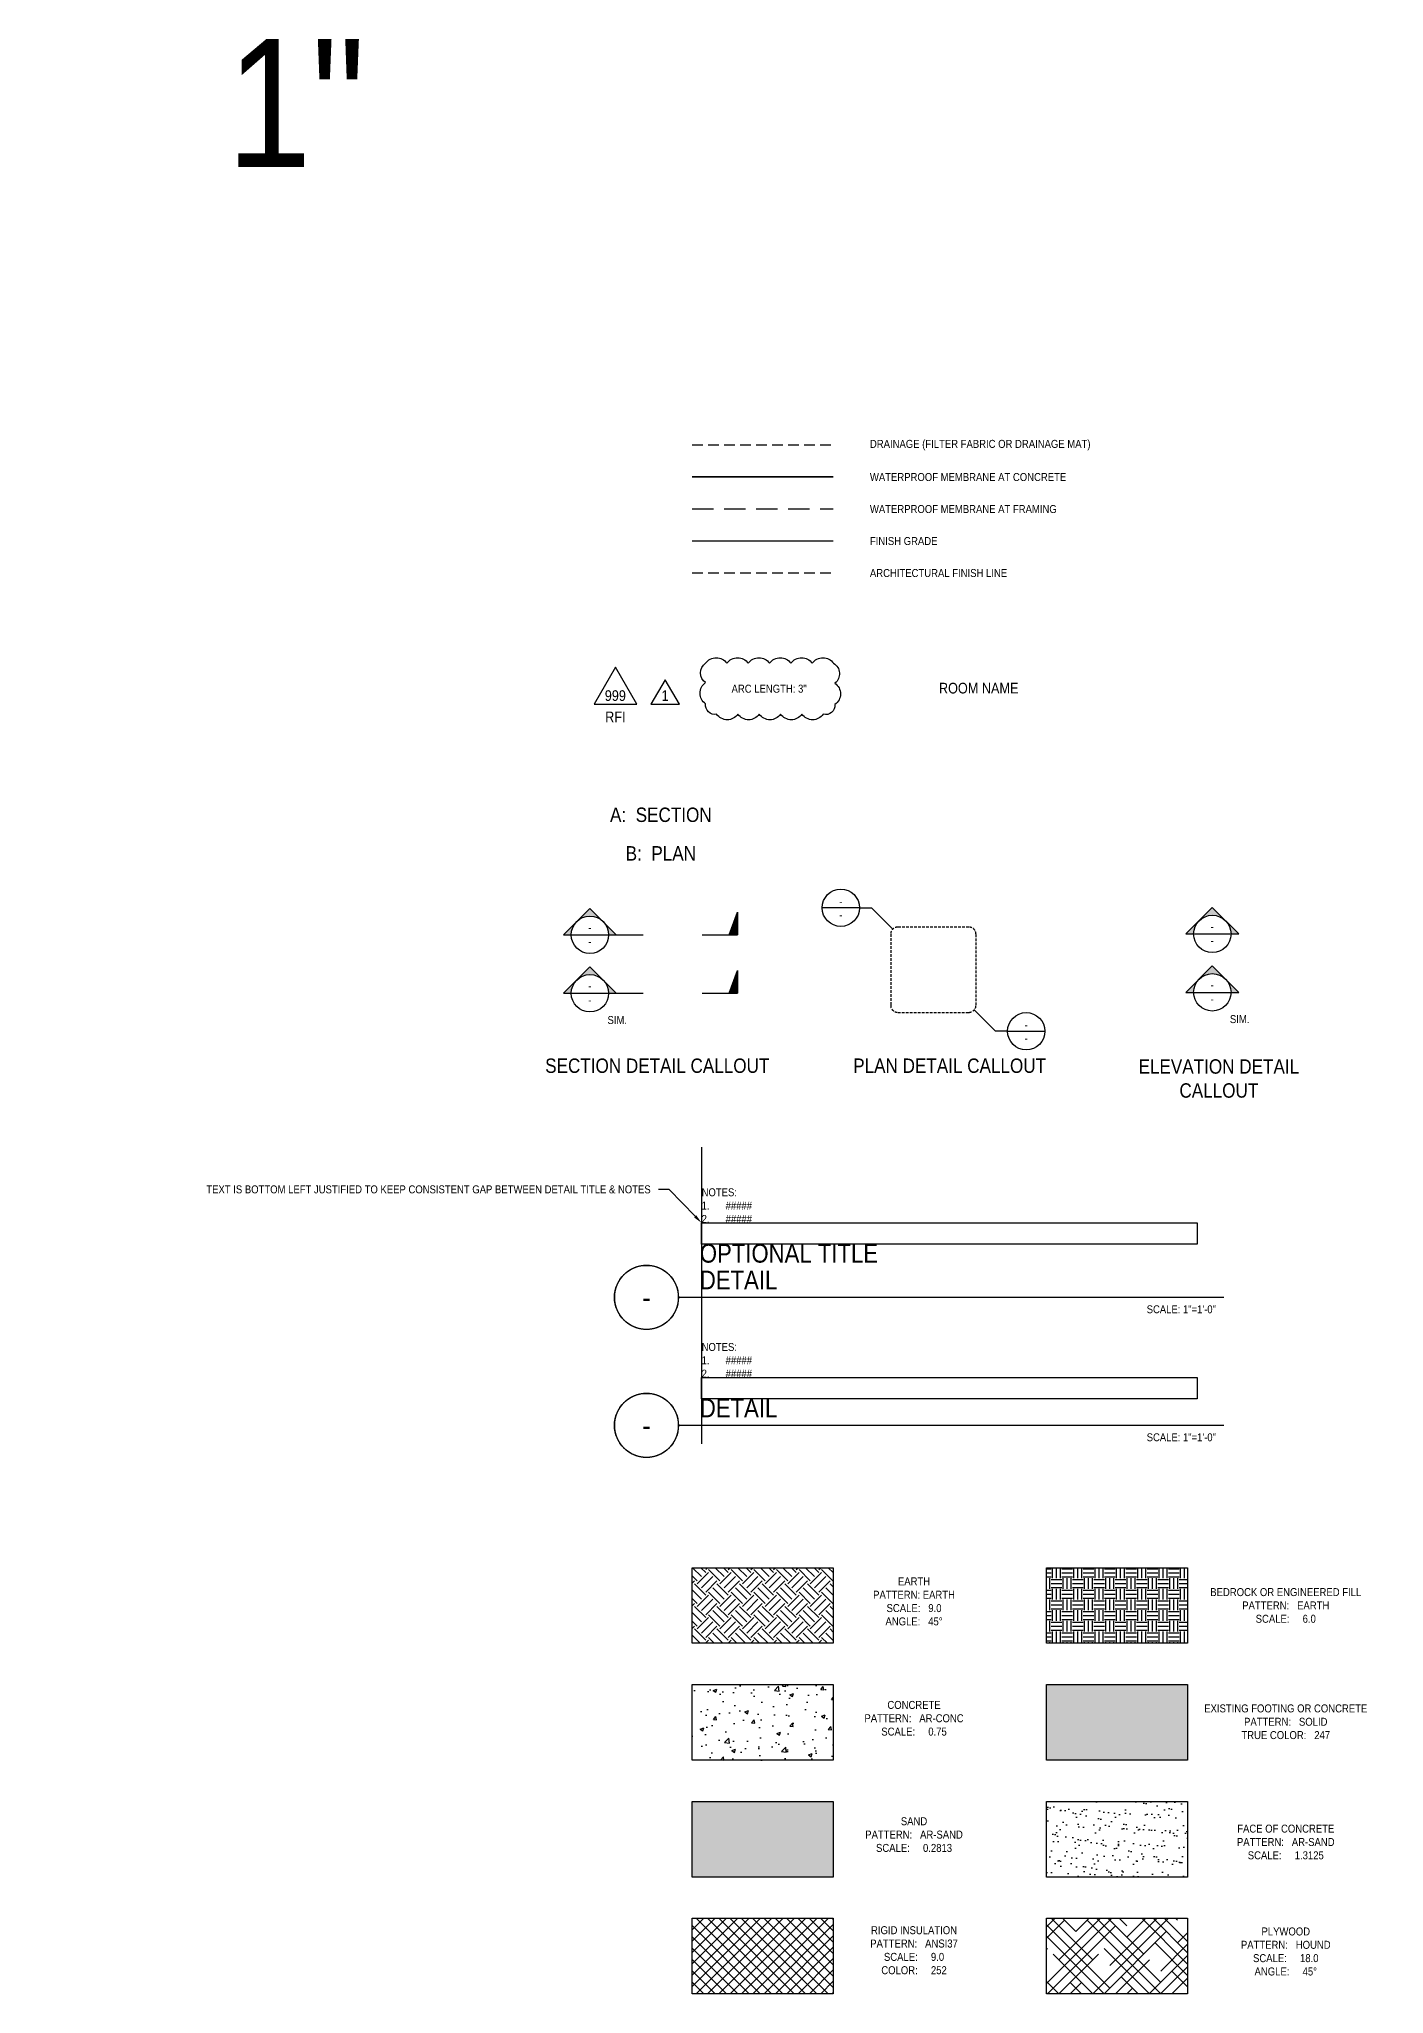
# Model space of a CAD drawing. Header units: inches. Extents: x -2661 to 42767, y -1222 to 9099.
# Drawn here: x 27378.6 to 27567.7, y 1473.5 to 1748.4 of the extents above; entities that cross this region are included whole.
import ezdxf
from ezdxf import colors
from ezdxf.entities.mleader import LeaderData, LeaderLine
from ezdxf.enums import TextEntityAlignment as Align
from ezdxf.math import Vec2, Vec3

# ---------------------------------------------------------------- set-up
doc = ezdxf.new("R2010")
doc.units = ezdxf.units.IN
doc.header["$LTSCALE"] = 12
doc.header["$MEASUREMENT"] = 0
for name, pattern in [('HIDDEN', [0.375, 0.25, -0.125]), ('HIDDEN2', [0.1875, 0.125, -0.0625]), ('PHANTOM2', [1.25, 0.625, -0.125, 0.125, -0.125, 0.125, -0.125])]:
    doc.linetypes.add(name, pattern=pattern)
doc.layers.get('0').update_dxf_attribs({"linetype": 'CONTINUOUS'})
doc.layers.add('DESIGNER COMMENTS', color=221, linetype='CONTINUOUS', plot=False)
doc.layers.add('S-ANNO-GRID-NONPLOT', color=251, linetype='CONTINUOUS', plot=False)
doc.layers.add('S-ANNO-NONPLOT', color=253, linetype='CONTINUOUS', plot=False, transparency=0.5)
for name, color, linetype in [('S-ANNO-NOTE', 4, 'CONTINUOUS'), ('S-ANNO-NOTE-EXIST', 251, 'CONTINUOUS'), ('S-ANNO-SYMB', 4, 'CONTINUOUS'), ('S-ARCH-FINISHES', 1, 'HIDDEN2'), ('S-DETL-SYMB', 4, 'CONTINUOUS'), ('S-GRADE', 3, 'CONTINUOUS'), ('S-MEMBRANE', 6, 'HIDDEN'), ('S-REV-1', 2, 'CONTINUOUS'), ('S-REV-DELTA', 2, 'CONTINUOUS'), ('S-ROOM-NAME', 251, 'CONTINUOUS')]:
    doc.layers.add(name, color=color, linetype=linetype)
doc.layers.add('S-HATCH-SOIL', color=7, linetype='CONTINUOUS', true_color=0x8f8f8f, transparency=0.8)
doc.layers.add('S-POCHE-247', color=7, linetype='CONTINUOUS', true_color=0xf7f7f7, transparency=0.8)
doc.layers.add('S-HATCH1', color=1, linetype='CONTINUOUS', transparency=0.5)
doc.layers.add('S-HATCH2', color=2, linetype='CONTINUOUS', transparency=0.5)
doc.styles.add('Arial', font='arial.ttf', dxfattribs={"width": 0.85})

# ---------------------------------------------------------------- blocks, each defined once
blk = doc.blocks.new('_Integral')
at = {"color": 0, "linetype": 'ByBlock', "lineweight": -2}
for centre, start, end in [((0.44, -0.09), 102, 168), ((-0.44, 0.09), 282, 348)]:
    blk.add_arc(centre, 0.454, start, end, dxfattribs=at)
blk = doc.blocks.new('_DotBlank')
at = {"color": 0, "lineweight": -2}
blk.add_line((-0.5, 0), (-1, 0), dxfattribs=at)
blk.add_circle((0, 0), 0.5, dxfattribs=at)
blk = doc.blocks.new('_ClosedBlank')
at = {"color": 0, "linetype": 'ByBlock', "lineweight": -2}
for p, q in [((-1, 0.17), (0, 0)), ((-1, 0.17), (-1, -0.17)), ((0, 0), (-1, -0.17))]:
    blk.add_line(p, q, dxfattribs=at)
blk = doc.blocks.new('ARROW-LOOP')
at = {"color": 0}
blk.add_lwpolyline([(-1.81, 0), (0.54, 0, 1.317177), (-0.46, -0.28)], format="xyb", dxfattribs=at)
blk = doc.blocks.new('*U654')
at = {"const_width": 0.188}
for points in [[(-4.5, 0, -1), (4.5, 0, 3.732051)], [(-4.5, 0, 1), (4.5, 0, -3.732051)]]:
    blk.add_lwpolyline(points, format="xyb", dxfattribs=at)
blk.add_lwpolyline([(4.5, 0), (81.21, 0)], dxfattribs=at)
blk.add_circle((0, 0), 4.5)
at = {"style": 'Arial', "width": 0.85}
for tag, p in [('DWG_TITLE_1', (7.5, 6.19)), ('DWG_TITLE_2', (7.5, 2.44))]:
    blk.add_attdef(tag, text='', height=2.62, dxfattribs=at).set_placement(p, align=Align.MIDDLE_LEFT)
blk.add_attdef('#', text='', height=3, dxfattribs=at).set_placement((0, 0), align=Align.MIDDLE_CENTER)
blk.add_attdef('SCALE', text='', height=1.12, dxfattribs=at).set_placement((80.08, -1.12), align=Align.TOP_RIGHT)
blk = doc.blocks.new('REV DELTA')
blk.add_lwpolyline([(2, 0), (0, 3.46), (-2, 0)], close=True)
at = {"style": 'Arial', "width": 0.85}
blk.add_attdef('1', text='', height=1.5, dxfattribs=at).set_placement((0, 1.23), align=Align.MIDDLE)
blk = doc.blocks.new('RevDelta_CA')
blk.add_lwpolyline([(12, 0), (0, 20.8), (-12, 0)], close=True)
at = {"style": 'Arial', "width": 0.85}
for tag, p in [('NUMBER', (0, 4.9)), ('TYPE', (0, -7.1))]:
    blk.add_attdef(tag, text='', height=6, dxfattribs=at).set_placement(p, align=Align.MIDDLE_CENTER)
blk = doc.blocks.new('*U545')
at = {"layer": 'S-ANNO-SYMB', "color": 4, "linetype": 'ByBlock'}
blk.add_lwpolyline([(-24, 20), (-24, -20, 0.414214), (-20, -24), (20, -24, 0.414214), (24, -20), (24, 20, 0.414214), (20, 24), (-20, 24, 0.414214)], format="xyb", close=True, dxfattribs=at)
blk = doc.blocks.new('*U642')
at = {"layer": 'S-ANNO-SYMB', "color": 4}
blk.add_lwpolyline([(-18.7, 12), (-39.7, 12)], dxfattribs=at)
at = {"layer": 'S-ANNO-SYMB', "color": 2}
blk.add_lwpolyline([(-18.7, 12), (-12, 12), (0, 0)], dxfattribs=at)
at = {"layer": 'S-ANNO-SYMB', "color": 4}
blk.add_circle((-29.2, 12), 10.5, dxfattribs=at)
at = {"layer": 'S-ANNO-NOTE', "style": 'Arial', "width": 0.85}
blk.add_attdef('DETAILNO.', text='', height=4.5, dxfattribs=at).set_placement((-29.2, 12), align=Align.BOTTOM_CENTER)
blk.add_attdef('SHEETNO.', text='', height=4.5, dxfattribs=at).set_placement((-29.2, 8), align=Align.MIDDLE_CENTER)
blk = doc.blocks.new('*U643')
at = {"layer": 'S-ANNO-SYMB', "color": 2}
blk.add_lwpolyline([(18.7, -12), (12, -12), (0, 0)], dxfattribs=at)
at = {"layer": 'S-ANNO-SYMB', "color": 4}
blk.add_lwpolyline([(18.7, -12), (39.7, -12)], dxfattribs=at)
blk.add_circle((29.2, -12), 10.5, dxfattribs=at)
at = {"layer": 'S-ANNO-NOTE', "style": 'Arial', "width": 0.85}
blk.add_attdef('DETAILNO.', text='', height=4.5, dxfattribs=at).set_placement((29.2, -12), align=Align.BOTTOM_CENTER)
blk.add_attdef('SHEETNO.', text='', height=4.5, dxfattribs=at).set_placement((29, -16), align=Align.MIDDLE_CENTER)
blk = doc.blocks.new('*U1429')
h = blk.add_hatch(color=256)
edge = h.paths.add_edge_path()
edge.add_line((0.219, 0), (0.309, 0))
edge.add_line((0.309, 0), (0, 0.309))
edge.add_line((0, 0.309), (-0.309, 0))
edge.add_line((-0.309, 0), (-0.219, 0))
edge.add_arc((0, 0), 0.219, 0, 180, ccw=False)
blk.add_line((-0.219, 0), (0.219, 0))
at = {"color": 0, "linetype": 'PHANTOM2'}
for p, q in [((0.312, 0), (0.625, 0)), ((1.316, 0), (1.729, 0))]:
    blk.add_line(p, q, dxfattribs=at)
blk.add_lwpolyline([(0.219, 0), (0.309, 0), (0, 0.309), (-0.309, 0), (-0.219, 0, -1)], format="xyb", close=True)
blk.add_lwpolyline([(1.633, 0), (1.729, 0.267), (1.729, 0)], close=True)
blk.add_circle((0, 0), 0.219)
blk.add_solid([(1.729, 0.267), (1.633, 0), (1.729, 0)])
at = {"style": 'Arial', "width": 0.85, "flags": 8}
blk.add_attdef('VIEWNUMBER', text='', height=0.0938, dxfattribs=at).set_placement((0, 0.011), align=Align.BOTTOM_CENTER)
blk.add_attdef('SHEETNUMBER', text='', height=0.0938, dxfattribs=at).set_placement((0, -0.032), align=Align.TOP_CENTER)
blk.add_attdef('SIM/TYP', (0.206, -0.36), '', height=0.0938, dxfattribs=at)
blk = doc.blocks.new('*U1427')
h = blk.add_hatch(color=256)
edge = h.paths.add_edge_path()
edge.add_line((0.219, 0), (0.309, 0))
edge.add_line((0.309, 0), (0, 0.309))
edge.add_line((0, 0.309), (-0.309, 0))
edge.add_line((-0.309, 0), (-0.219, 0))
edge.add_arc((0, 0), 0.219, 0, 180, ccw=False)
blk.add_line((-0.219, 0), (0.219, 0))
at = {"color": 0, "linetype": 'PHANTOM2'}
for p, q in [((0.312, 0), (0.625, 0)), ((1.316, 0), (1.729, 0))]:
    blk.add_line(p, q, dxfattribs=at)
blk.add_lwpolyline([(0.219, 0), (0.309, 0), (0, 0.309), (-0.309, 0), (-0.219, 0, -1)], format="xyb", close=True)
blk.add_lwpolyline([(1.633, 0), (1.729, 0.267), (1.729, 0)], close=True)
blk.add_circle((0, 0), 0.219)
blk.add_solid([(1.729, 0.267), (1.633, 0), (1.729, 0)])
at = {"style": 'Arial', "width": 0.85, "flags": 8}
blk.add_attdef('VIEWNUMBER', text='', height=0.0938, dxfattribs=at).set_placement((0, 0.011), align=Align.BOTTOM_CENTER)
blk.add_attdef('SHEETNUMBER', text='', height=0.0938, dxfattribs=at).set_placement((0, -0.032), align=Align.TOP_CENTER)
blk.add_attdef('SIM/TYP', (0.206, -0.36), '', height=0.0938, dxfattribs=at)
blk = doc.blocks.new('*U1252')
h = blk.add_hatch(color=256)
edge = h.paths.add_edge_path()
edge.add_line((0.219, 0), (0.309, 0))
edge.add_line((0.309, 0), (0, 0.309))
edge.add_line((0, 0.309), (-0.309, 0))
edge.add_line((-0.309, 0), (-0.219, 0))
edge.add_arc((0, 0), 0.219, 0, 180, ccw=False)
blk.add_line((-0.219, 0), (0.219, 0))
blk.add_lwpolyline([(0.219, 0), (0.309, 0), (0, 0.309), (-0.309, 0), (-0.219, 0, -1)], format="xyb", close=True)
blk.add_circle((0, 0), 0.219)
at = {"style": 'Arial', "width": 0.85, "flags": 8}
blk.add_attdef('VIEWNUMBER', text='', height=0.0938, dxfattribs=at).set_placement((0, 0.011), align=Align.BOTTOM_CENTER)
blk.add_attdef('SHEETNUMBER', text='', height=0.0938, dxfattribs=at).set_placement((0, -0.032), align=Align.TOP_CENTER)

msp = doc.modelspace()

# ---------------------------------------------------------------- hatches: boundary and pattern name
at = {"layer": 'S-HATCH-SOIL'}
h = msp.add_hatch(dxfattribs=at)
h.set_pattern_fill('EARTH', color=256, scale=9, angle=45, style=0)
h.set_pattern_definition([(45, (23873.517, -32.3803), (2e-16, 3.1819805), [2.25, -2.25]), (45, (23872.9204, -31.7837), (2e-16, 3.1819805), [2.25, -2.25]), (45, (23872.3238, -31.187), (2e-16, 3.1819805), [2.25, -2.25]), (135, (23872.3238, -30.7893), (-3.1819805, 7e-16), [2.25, -2.25]), (135, (23872.9204, -30.1927), (-3.1819805, 7e-16), [2.25, -2.25]), (135, (23873.517, -29.596), (-3.1819805, 7e-16), [2.25, -2.25])])
h.paths.add_polyline_path([(27470.43669, 1533.42175), (27490.2756, 1533.42175), (27490.2756, 1522.79012), (27470.43669, 1522.79012)])
h = msp.add_hatch(dxfattribs=at)
h.set_pattern_fill('EARTH', color=256, scale=6, style=0)
h.set_pattern_definition([(0, (23896.9335, -32.3803), (1.5, 1.5), [1.5, -1.5]), (0, (23896.9335, -31.8178), (1.5, 1.5), [1.5, -1.5]), (0, (23896.9335, -31.2553), (1.5, 1.5), [1.5, -1.5]), (90, (23897.121, -31.0678), (-1.5, 1.5), [1.5, -1.5]), (90, (23897.6835, -31.0678), (-1.5, 1.5), [1.5, -1.5]), (90, (23898.246, -31.0678), (-1.5, 1.5), [1.5, -1.5])])
h.paths.add_polyline_path([(27520.2756, 1533.42175), (27540.1145, 1533.42175), (27540.1145, 1522.79012), (27520.2756, 1522.79012)])
at = {"layer": 'S-HATCH1'}
h = msp.add_hatch(dxfattribs=at)
h.set_pattern_fill('ANSI37', color=252, scale=9, style=0)
h.set_pattern_definition([(45, (23873.5171, -15.9244), (-0.79549513, 0.79549513), []), (135, (23873.5171, -15.9244), (-0.79549513, -0.79549513), [])])
h.paths.add_polyline_path([(27470.43669, 1484.14091), (27490.2756, 1484.14091), (27490.2756, 1473.50927), (27470.43669, 1473.50927)])
h = msp.add_hatch(dxfattribs=at)
h.set_pattern_fill('HOUND', color=252, scale=18, angle=45, style=0)
h.set_pattern_definition([(45, (23896.9335, -32.3803), (2.3864854, 3.97747564), [18, -9]), (135, (23896.9335, -32.3803), (2.3864854, -3.97747564), [18, -9])])
h.paths.add_polyline_path([(27520.2756, 1484.11921), (27540.1145, 1484.11921), (27540.1145, 1473.48757), (27520.2756, 1473.48757)])
at = {"layer": 'S-HATCH2'}
h = msp.add_hatch(dxfattribs=at)
h.set_pattern_fill('AR-CONC', color=256, scale=0.75, style=0)
h.set_pattern_definition([(50, (23873.517, -32.3803), (5.3794514, -0.470641), [0.5625, -6.1875]), (355, (23873.517, -32.3803), (-1.040635, 5.641441), [0.45, -4.95]), (100.45144, (23873.9653, -32.4195), (4.3388164, 5.1708), [0.4780514, -5.258566]), (46.1842, (23873.517, -30.88), (8.00431, -1.241395), [0.84375, -9.28125]), (96.63564, (23874.184, -30.984), (7.009965, 7.30589), [0.717078, -7.887853]), (351.18416, (23873.517, -30.88), (7.009965, 7.30589), [0.675, -7.425]), (21, (23874.267, -31.2553), (4.476803, -3.0196417), [0.5625, -6.1875]), (326, (23874.267, -31.2553), (1.824865, 5.438625), [0.45, -4.95]), (71.45144, (23874.64, -31.507), (6.301668, 2.4189836), [0.4780514, -5.258566]), (37.5, (23873.517, -32.3803), (0.0911989, 2.4967039), [0, -4.89, 0, -5.025, 0, -4.96875]), (7.5, (23873.517, -32.3803), (1.9730215, 2.9580878), [0, -2.865, 0, -4.7775, 0, -1.89375]), (327.5, (23871.8446, -32.3803), (4.0036683, -0.1691615), [0, -1.875, 0, -5.85, 0, -7.7625]), (317.5, (23871.0946, -32.3803), (4.3738963, 0.7507874), [0, -2.4375, 0, -3.885, 0, -5.5125])])
h.paths.add_polyline_path([(27470.43669, 1516.98757), (27490.2756, 1516.98757), (27490.2756, 1506.35593), (27470.43669, 1506.35593)])
h = msp.add_hatch(dxfattribs=at)
h.set_pattern_fill('AR-SAND', color=256, scale=0.28125, angle=30, style=0)
h.set_pattern_definition([(67.5, (23873.51706, -32.3803), (-0.28630286, 0.46045734), [0, -0.4275, 0, -0.478125, 0, -0.45703125]), (37.5, (23873.51706, -32.3803), (0.03419959, 0.93626396), [0, -0.230625, 0, -0.3853125, 0, -0.14765625]), (357.5, (23873.21747, -32.55326), (0.75771462, 0.439304573), [0, -0.140625, 0, -0.50625, 0, -0.6609375]), (347.5, (23873.2175, -32.55326), (0.60877806, 0.63651168), [0, -0.0703125, 0, -0.331875, 0, -0.3796875])])
h.paths.add_polyline_path([(27470.43669, 1500.55339), (27490.2756, 1500.55339), (27490.2756, 1489.92175), (27470.43669, 1489.92175)])
h = msp.add_hatch(dxfattribs=at)
h.set_pattern_fill('AR-SAND', color=256, scale=1.3125, angle=30, style=0)
h.set_pattern_definition([(67.5, (23896.9335, -32.3803), (-1.33608, 2.1488009), [0, -1.995, 0, -2.23125, 0, -2.1328125]), (37.5, (23896.9335, -32.3803), (0.159598, 4.3692318), [0, -1.07625, 0, -1.798125, 0, -0.6890625]), (357.5, (23895.5354, -33.1875), (3.5360016, 2.050088), [0, -0.65625, 0, -2.3625, 0, -3.084375]), (347.5, (23895.5354, -33.1875), (2.8409643, 2.9703878), [0, -0.328125, 0, -1.54875, 0, -1.771875])])
h.paths.add_polyline_path([(27520.2756, 1500.55339), (27540.1145, 1500.55339), (27540.1145, 1489.92175), (27520.2756, 1489.92175)])
at = {"layer": 'S-POCHE-247'}
h = msp.add_hatch(color=256, dxfattribs=at)
h.dxf.hatch_style = 1
h.paths.add_polyline_path([(27520.2756, 1516.98757), (27540.1145, 1516.98757), (27540.1145, 1506.35593), (27520.2756, 1506.35593)])

# ---------------------------------------------------------------- linework, layer by layer
at = {"layer": 'DESIGNER COMMENTS'}
for p, q in [((27471.76898, 1592.55624), (27471.76898, 1568.7861)), ((27471.76898, 1574.62264), (27471.76898, 1550.8525))]:
    msp.add_line(p, q, dxfattribs=at)
for points in [[(27471.76898, 1581.89463), (27541.47808, 1581.89463), (27541.47808, 1578.89463), (27471.76898, 1578.89463)], [(27471.76898, 1560.14394), (27541.47808, 1560.14394), (27541.47808, 1557.14394), (27471.76898, 1557.14394)]]:
    msp.add_lwpolyline(points, close=True, dxfattribs=at)
at = {"layer": 'S-ANNO-NONPLOT', "linetype": 'ByBlock'}
for points in [[(27470.43669, 1533.42175), (27490.2756, 1533.42175), (27490.2756, 1522.79012), (27470.43669, 1522.79012)], [(27520.2756, 1533.42175), (27540.1145, 1533.42175), (27540.1145, 1522.79012), (27520.2756, 1522.79012)], [(27470.43669, 1516.98757), (27490.2756, 1516.98757), (27490.2756, 1506.35593), (27470.43669, 1506.35593)], [(27520.2756, 1516.98757), (27540.1145, 1516.98757), (27540.1145, 1506.35593), (27520.2756, 1506.35593)], [(27470.43669, 1500.55339), (27490.2756, 1500.55339), (27490.2756, 1489.92175), (27470.43669, 1489.92175)], [(27520.2756, 1500.55339), (27540.1145, 1500.55339), (27540.1145, 1489.92175), (27520.2756, 1489.92175)], [(27470.43669, 1484.14091), (27490.2756, 1484.14091), (27490.2756, 1473.50927), (27470.43669, 1473.50927)], [(27520.2756, 1484.11921), (27540.1145, 1484.11921), (27540.1145, 1473.48757), (27520.2756, 1473.48757)]]:
    msp.add_lwpolyline(points, close=True, dxfattribs=at)
at = {"layer": 'S-ARCH-FINISHES'}
msp.add_line((27470.43669, 1673.30442), (27490.2756, 1673.30442), dxfattribs=at)
at = {"layer": 'S-GRADE'}
msp.add_line((27470.43669, 1677.80442), (27490.2756, 1677.80442), dxfattribs=at)
at = {"layer": 'S-MEMBRANE', "color": 2, "linetype": 'HIDDEN2'}
msp.add_line((27470.43669, 1691.30442), (27490.2756, 1691.30442), dxfattribs=at)
at = {"layer": 'S-MEMBRANE'}
msp.add_line((27470.43669, 1682.30442), (27490.2756, 1682.30442), dxfattribs=at)
at = {"layer": 'S-MEMBRANE', "color": 4, "linetype": 'HIDDEN2', "const_width": 0.25}
msp.add_lwpolyline([(27470.43669, 1686.80442), (27490.2756, 1686.80442)], dxfattribs=at)
at = {"layer": 'S-REV-1'}
msp.add_lwpolyline([(27472.33198, 1660.59848, -0.52056705), (27475.33198, 1660.59848, -0.52056705), (27478.33198, 1660.59848, -0.52056705), (27481.33198, 1660.59848, -0.52056705), (27484.33198, 1660.59848, -0.52056705), (27487.33198, 1660.59848, -0.52056705), (27490.33198, 1660.59848, -0.52056705), (27490.52047, 1657.78697, -0.52056705), (27490.52047, 1654.78697, -0.52056705), (27488.8801, 1653.42734, -0.52056705), (27485.8801, 1653.42734, -0.52056705), (27482.8801, 1653.42734, -0.52056705), (27479.8801, 1653.42734, -0.52056705), (27476.8801, 1653.42734, -0.52056705), (27473.8801, 1653.42734, -0.52056705), (27472.33198, 1654.87922, -0.52056705), (27472.33198, 1657.87922, -0.52056705)], format="xyb", close=True, dxfattribs=at)

# ---------------------------------------------------------------- block references
at = {"layer": 'S-ANNO-NOTE'}
for p, values in [((27464.01789, 1571.43556), {'#': '-', 'DWG_TITLE_1': 'OPTIONAL TITLE', 'DWG_TITLE_2': 'DETAIL', 'SCALE': 'SCALE: 1"=1\'-0"'}), ((27464.01789, 1553.43556), {'#': '-', 'DWG_TITLE_2': 'DETAIL', 'SCALE': 'SCALE: 1"=1\'-0"'})]:
    msp.add_blockref('*U654', p, dxfattribs=at).add_auto_attribs(values)
at = {"layer": 'S-DETL-SYMB', "xscale": 0.25, "yscale": 0.25, "zscale": 0.25}
msp.add_blockref('*U642', (27498.64931, 1623.21076), dxfattribs=at).add_auto_attribs({'DETAILNO.': '-', 'SHEETNO.': '-'})
at = {"layer": 'S-DETL-SYMB', "color": 2}
ref = msp.add_blockref('*U1427', (27456.05964, 1622.40938), dxfattribs=dict(at, xscale=12, yscale=12, zscale=12))
ref.add_attrib('VIEWNUMBER', '-', dxfattribs={"layer": '0', "height": 1.125, "style": 'Arial', "width": 0.85, "flags": 8}).set_placement((27456.05964, 1622.53947), align=Align.BOTTOM_CENTER)
ref.add_attrib('SHEETNUMBER', '-', dxfattribs={"layer": '0', "height": 1.125, "style": 'Arial', "width": 0.85, "flags": 8}).set_placement((27456.05964, 1622.01988), align=Align.TOP_CENTER)
at = {"layer": 'S-DETL-SYMB', "color": 2, "xscale": 12, "yscale": 12, "zscale": 12}
msp.add_blockref('*U1252', (27543.59112, 1622.53947), dxfattribs=at).add_auto_attribs({'VIEWNUMBER': '-', 'SHEETNUMBER': '-'})
at = {"layer": 'S-DETL-SYMB', "linetype": 'HIDDEN2', "xscale": 0.25, "yscale": 0.25, "zscale": 0.25}
msp.add_blockref('*U545', (27504.35642, 1617.50366), dxfattribs=at)
at = {"layer": 'S-DETL-SYMB', "color": 2}
ref = msp.add_blockref('*U1429', (27456.05964, 1614.19096), dxfattribs=dict(at, xscale=12, yscale=12, zscale=12))
ref.add_attrib('VIEWNUMBER', '-', dxfattribs={"layer": '0', "height": 1.125, "style": 'Arial', "width": 0.85, "flags": 8}).set_placement((27456.05964, 1614.32104), align=Align.BOTTOM_CENTER)
ref.add_attrib('SHEETNUMBER', '-', dxfattribs={"layer": '0', "height": 1.125, "style": 'Arial', "width": 0.85, "flags": 8}).set_placement((27456.05964, 1613.80145), align=Align.TOP_CENTER)
ref.add_attrib('SIM/TYP', 'SIM.', (27458.53456, 1609.86769), dxfattribs={"layer": '0', "height": 1.125, "style": 'Arial', "width": 0.85})
ref = msp.add_blockref('*U1252', (27543.59112, 1614.32104), dxfattribs=dict(at, xscale=12, yscale=12, zscale=12))
ref.add_attrib('VIEWNUMBER', '-', dxfattribs={"layer": '0', "height": 1.125, "style": 'Arial', "width": 0.85, "flags": 8}).set_placement((27543.59112, 1614.45112), align=Align.BOTTOM_CENTER)
ref.add_attrib('SHEETNUMBER', '-', dxfattribs={"layer": '0', "height": 1.125, "style": 'Arial', "width": 0.85, "flags": 8}).set_placement((27543.59112, 1613.93153), align=Align.TOP_CENTER)
ref.add_attrib('SIM/TYP', 'SIM.', (27546.06604, 1609.99777), dxfattribs={"layer": '0', "height": 1.125, "style": 'Arial', "width": 0.85})
at = {"layer": 'S-DETL-SYMB'}
ref = msp.add_blockref('*U643', (27510.11747, 1611.85497), dxfattribs=dict(at, xscale=0.25, yscale=0.25, zscale=0.25))
ref.add_attrib('DETAILNO.', '-', dxfattribs={"layer": 'S-ANNO-NOTE', "height": 1.125, "style": 'Arial', "width": 0.85}).set_placement((27517.42022, 1608.85497), align=Align.BOTTOM_CENTER)
ref.add_attrib('SHEETNO.', '-', dxfattribs={"layer": 'S-ANNO-NOTE', "height": 1.125, "style": 'Arial', "width": 0.85}).set_placement((27517.42022, 1607.85602), align=Align.MIDDLE_CENTER)
at = {"layer": 'S-REV-DELTA', "xscale": 0.25, "yscale": 0.25, "zscale": 0.25}
msp.add_blockref('RevDelta_CA', (27459.6359, 1654.82682), dxfattribs=at).add_auto_attribs({'NUMBER': '999', 'TYPE': 'RFI'})
at = {"layer": 'S-REV-DELTA'}
msp.add_blockref('REV DELTA', (27466.63604, 1654.82682), dxfattribs=at).add_auto_attribs({'1': '1'})

# ---------------------------------------------------------------- texts
at = {"layer": 'S-ANNO-GRID-NONPLOT', "color": 191, "insert": (27405.0072, 1748.36325), "char_height": 18, "width": 59.0975878, "attachment_point": 1, "style": 'Arial'}
msp.add_mtext('1"', dxfattribs=at)
at = {"layer": 'S-ANNO-NOTE', "color": 191, "style": 'Arial'}
for s, insert, char_height, width, attachment_point in [('DRAINAGE (FILTER FABRIC OR DRAINAGE MAT)', (27495.43937, 1691.2752), 1.125, 42.2074881, 4), ('WATERPROOF MEMBRANE AT CONCRETE', (27495.43937, 1686.7752), 1.125, 42.2074881, 4), ('WATERPROOF MEMBRANE AT FRAMING', (27495.43937, 1682.2752), 1.125, 42.2074881, 4), ('FINISH GRADE', (27495.43937, 1677.7752), 1.125, 42.2074881, 4), ('ARCHITECTURAL FINISH LINE', (27495.43937, 1673.2752), 1.125, 42.2074881, 4), ('ELEVATION DETAIL CALLOUT', (27544.50898, 1599.48172), 2.025, 23.0500989, 8)]:
    msp.add_mtext(s, dxfattribs=dict(at, insert=insert, char_height=char_height, width=width, attachment_point=attachment_point))
at = {"layer": 'S-ANNO-NOTE', "char_height": 1.125, "style": 'Arial'}
for s, insert, width, attachment_point in [('ARC LENGTH: 3"', (27481.26286, 1657.01291), 29.4226747, 5), ('NOTES:\\P\\pxi-3,l3,t3;1.^I#####\\P2.^I#####', (27471.76898, 1581.89463), 68.9394393, 7), ('NOTES:\\P\\pxi-3,l3,t3;1.^I#####\\P2.^I#####', (27471.76898, 1560.14394), 68.9394393, 7), ('EARTH\\PPATTERN: EARTH\\PSCALE:   9.0\\PANGLE:   45%%D', (27501.64327, 1528.67285), 29.4226747, 5), ('\\pxqc;BEDROCK OR ENGINEERED FILL\\PPATTERN:   EARTH \\PSCALE:     6.0', (27553.91982, 1528.10593), 29.4226747, 5), ('CONCRETE\\PPATTERN:   AR-CONC \\PSCALE:     0.75', (27501.64327, 1512.23867), 29.4226747, 5), ('EXISTING FOOTING OR CONCRETE\\PPATTERN:   SOLID\\PTRUE COLOR:   247', (27553.91982, 1511.74935), 29.4226747, 5), ('SAND\\PPATTERN:   AR-SAND \\PSCALE:     0.2813', (27501.64327, 1495.88208), 29.4226747, 5), ('FACE OF CONCRETE\\PPATTERN:   AR-SAND \\PSCALE:     1.3125', (27553.91982, 1494.8434), 29.4226747, 5), ('RIGID INSULATION\\PPATTERN:   ANSI37 \\PSCALE:     9.0\\PCOLOR:     252', (27501.64327, 1479.6248), 29.4226747, 5), ('PLYWOOD\\PPATTERN:   HOUND \\PSCALE:     18.0\\PANGLE:     45%%D', (27553.91982, 1479.4479), 29.4226747, 5)]:
    msp.add_mtext(s, dxfattribs=dict(at, insert=insert, width=width, attachment_point=attachment_point))
at = {"layer": 'S-ANNO-NOTE', "color": 6, "char_height": 2.025, "width": 31.0800653, "attachment_point": 8, "style": 'Arial'}
for s, insert in [('A:  SECTION', (27466.03782, 1638.2504)), ('B:  PLAN', (27466.03782, 1632.85383))]:
    msp.add_mtext(s, dxfattribs=dict(at, insert=insert))
at = {"layer": 'S-ANNO-NOTE', "color": 191, "char_height": 2.025, "attachment_point": 8, "style": 'Arial'}
for s, insert in [('SECTION DETAIL CALLOUT', (27465.53227, 1602.96675)), ('PLAN DETAIL CALLOUT', (27506.64754, 1602.96675))]:
    msp.add_mtext(s, dxfattribs=dict(at, insert=insert))
at = {"layer": 'S-ROOM-NAME', "insert": (27510.73601, 1657.08845), "char_height": 1.5, "width": 11.1819065, "attachment_point": 5, "style": 'Arial'}
msp.add_mtext('ROOM NAME', dxfattribs=at)

# ---------------------------------------------------------------- leaders
at = {"layer": 'S-ANNO-NOTE'}
ml = msp.add_multileader_mtext('Standard', dxfattribs=at)
ml.set_content('TEXT', color=4, style='Arial')
ml.set_leader_properties(color=2)
ml.set_arrow_properties(name='INTEGRAL')
ml.build(insert=Vec2(0, 0))
ml.multileader.update_dxf_attribs({"dogleg_length": 0.36, "arrow_head_size": 1.3125, "scale": 12})
ctx = ml.context
ctx.base_point, ctx.scale, ctx.char_height, ctx.arrow_head_size, ctx.landing_gap_size, ctx.plane_origin = Vec3(27648.34161, 1617.37763), 12, 1.125, 1.3125, 1.08, Vec3(27700.22595, 1915.71245)
ctx.text_align_type = 2
notes = []
notes.append((ctx, [(0, (1, 1, 0), (27655.35761, 1617.37763), (-1, 0), 1.5, [(0, [(27663.62885, 1625.64887)], 0, [])])]))
ctx.mtext.insert, ctx.mtext.width, ctx.mtext.alignment, ctx.mtext.flow_direction = Vec3(27652.77761, 1617.94013), 20, 3, 5
ml = msp.add_multileader_mtext('Standard', dxfattribs=at)
ml.set_content('\\A1;{\\C4;MAKE SURE THIS ARROW SIZE IS \\H0.7x;\\S5#32;\\H1.4286x;" ONLY FOR 4x, 8x AND 12x SCALE FACTORS}', color=4, style='Arial')
ml.set_leader_properties(color=2)
ml.set_arrow_properties(name='DOTBLANK')
ml.build(insert=Vec2(0, 0))
ml.multileader.update_dxf_attribs({"dogleg_length": 0.36, "arrow_head_size": 1.875, "scale": 12})
ctx = ml.context
ctx.base_point, ctx.scale, ctx.char_height, ctx.arrow_head_size, ctx.landing_gap_size, ctx.plane_origin = Vec3(27631.754, 1605.37763), 12, 1.125, 1.875, 1.08, Vec3(27698.92821, 1903.71245)
ctx.text_align_type = 2
notes.append((ctx, [(0, (1, 1, 0), (27655.35761, 1605.37763), (-1, 0), 1.5, [(0, [(27663.62885, 1613.64887)], 0, [])])]))
ctx.mtext.insert, ctx.mtext.width, ctx.mtext.defined_height, ctx.mtext.alignment, ctx.mtext.flow_direction = Vec3(27652.77761, 1605.94972), 20, 3.77427, 3, 5
ml = msp.add_multileader_mtext('Standard', dxfattribs=at)
ml.set_content('\\A1;{\\C4;(\\H0.7x;\\S7#64;\\H1.4286x;"x12) = ARROW SIZE 1\\H0.7x;\\S5#16;\\H1.4286x;"\\P(\\H0.7x;\\S3#32;\\H1.4286x;"x12) = TEXT HEIGHT 1\\H0.7x;\\S1#8;\\H1.4286x;"}', color=4, style='Arial')
ml.set_leader_properties(color=2)
ml.build(insert=Vec2(0, 0))
ml.multileader.update_dxf_attribs({"dogleg_length": 0.36, "arrow_head_size": 1.3125, "scale": 12})
ctx = ml.context
ctx.base_point, ctx.scale, ctx.char_height, ctx.arrow_head_size, ctx.landing_gap_size, ctx.plane_origin = Vec3(27633.40469, 1593.37763), 12, 1.125, 1.3125, 1.08, Vec3(27700.22595, 1891.71245)
ctx.text_align_type = 2
notes.append((ctx, [(0, (1, 1, 0), (27655.35761, 1593.37763), (-1, 0), 1.5, [(0, [(27663.62885, 1601.64887)], 0, [])])]))
ctx.mtext.insert, ctx.mtext.width, ctx.mtext.alignment, ctx.mtext.flow_direction = Vec3(27652.77761, 1594.10551), 20, 3, 5
ml = msp.add_multileader_mtext('Standard', dxfattribs=at)
ml.set_content('TEXT', color=4, style='Arial')
ml.set_leader_properties(color=2)
ml.set_arrow_properties(name='ARROW-LOOP')
ml.build(insert=Vec2(0, 0))
ml.multileader.update_dxf_attribs({"dogleg_length": 0.36, "arrow_head_size": 1.3125, "scale": 12})
ctx = ml.context
ctx.base_point, ctx.scale, ctx.char_height, ctx.arrow_head_size, ctx.landing_gap_size, ctx.plane_origin = Vec3(27648.34161, 1581.37763), 12, 1.125, 1.3125, 1.08, Vec3(27700.22595, 1879.71245)
ctx.text_align_type = 2
notes.append((ctx, [(0, (1, 1, 0), (27655.35761, 1581.37763), (-1, 0), 1.5, [(0, [(27663.62885, 1589.64887)], 0, [])])]))
ctx.mtext.insert, ctx.mtext.width, ctx.mtext.alignment, ctx.mtext.flow_direction = Vec3(27652.77761, 1581.94013), 20, 3, 5
ml = msp.add_multileader_mtext('Standard', dxfattribs=at)
ml.set_content('\\A1;{\\C256;TEXT IS BOTTOM LEFT JUSTIFIED TO KEEP CONSISTENT GAP BETWEEN DETAIL TITLE & NOTES}', color=4, style='Arial')
ml.set_leader_properties(color=2)
ml.build(insert=Vec2(0, 0))
ml.multileader.update_dxf_attribs({"dogleg_length": 0.36, "arrow_head_size": 1.3125, "scale": 12})
ctx = ml.context
ctx.base_point, ctx.scale, ctx.char_height, ctx.arrow_head_size, ctx.landing_gap_size, ctx.plane_origin = Vec3(27441.73389, 1586.60491), 12, 1.125, 1.3125, 1.08, Vec3(27502.92429, 1860.48908)
ctx.text_align_type = 2
notes.append((ctx, [(0, (1, 1, 0), (27467.18608, 1586.60491), (-1, 0), 1.5, [(0, [(27471.76898, 1581.89463)], 0, [])])]))
ctx.mtext.insert, ctx.mtext.width, ctx.mtext.defined_height, ctx.mtext.alignment, ctx.mtext.flow_direction = Vec3(27464.60608, 1587.18046), 21.8386673, 6.3354, 3, 5
ml = msp.add_multileader_mtext('Standard', dxfattribs=at)
ml.set_content('TEXT', color=4, style='Arial')
ml.set_leader_properties(color=2)
ml.build(insert=Vec2(0, 0))
ml.multileader.update_dxf_attribs({"dogleg_length": 21.88349, "arrow_head_size": 1.3125, "scale": 12})
ctx = ml.context
ctx.base_point, ctx.scale, ctx.char_height, ctx.arrow_head_size, ctx.landing_gap_size, ctx.plane_origin = Vec3(27648.34161, 1569.37763), 12, 1.125, 1.3125, 1.08, Vec3(27711.03457, 2009.43868)
ctx.text_align_type = 2
notes.append((ctx, [(0, (1, 1, 0), (27655.35761, 1569.37763), (-1, 0), 1.5, [(0, [(27663.62885, 1569.37763), (27659.49323, 1573.51325)], 0, [])])]))
ctx.mtext.insert, ctx.mtext.width, ctx.mtext.alignment, ctx.mtext.flow_direction = Vec3(27652.77761, 1569.94013), 20, 3, 5
ml = msp.add_multileader_mtext('Standard', dxfattribs=at)
ml.set_content('TEXT', color=4, style='Arial')
ml.set_leader_properties(color=2)
ml.build(insert=Vec2(0, 0))
ml.multileader.update_dxf_attribs({"dogleg_length": 0.36, "arrow_head_size": 1.3125, "scale": 12})
ctx = ml.context
ctx.base_point, ctx.scale, ctx.char_height, ctx.arrow_head_size, ctx.landing_gap_size, ctx.plane_origin = Vec3(27648.34161, 1557.37763), 12, 1.125, 1.3125, 1.08, Vec3(27700.22595, 1855.71245)
ctx.text_align_type = 2
notes.append((ctx, [(0, (1, 1, 0), (27655.35761, 1557.37763), (-1, 0), 1.5, [(1, [(27663.62885, 1565.64887), (27663.62885, 1548.89235)], 0, [])])]))
ctx.mtext.insert, ctx.mtext.width, ctx.mtext.alignment, ctx.mtext.flow_direction = Vec3(27652.77761, 1557.94013), 20, 3, 5
at = {"layer": 'S-ANNO-NOTE-EXIST'}
ml = msp.add_multileader_mtext('Standard', dxfattribs=at)
ml.set_content('{\\C256;TEXT}', color=4, style='Arial')
ml.set_leader_properties(color=256)
ml.set_arrow_properties(name='INTEGRAL')
ml.build(insert=Vec2(0, 0))
ml.multileader.update_dxf_attribs({"dogleg_length": 0.36, "arrow_head_size": 1.3125, "scale": 12})
ctx = ml.context
ctx.base_point, ctx.scale, ctx.char_height, ctx.arrow_head_size, ctx.landing_gap_size, ctx.plane_origin = Vec3(27570.00587, 1617.37763), 12, 1.125, 1.3125, 1.08, Vec3(27620.51462, 1915.71245)
ctx.text_align_type = 2
notes.append((ctx, [(0, (1, 1, 0), (27577.02187, 1617.37763), (-1, 0), 1.5, [(0, [(27585.29311, 1625.86291)], 0, [])])]))
ctx.mtext.insert, ctx.mtext.width, ctx.mtext.alignment, ctx.mtext.flow_direction = Vec3(27574.44187, 1617.94013), 24, 3, 5
ml = msp.add_multileader_mtext('Standard', dxfattribs=at)
ml.set_content('{\\C256;TEXT}', color=4, style='Arial')
ml.set_leader_properties(color=256)
ml.set_arrow_properties(name='DOTBLANK')
ml.build(insert=Vec2(0, 0))
ml.multileader.update_dxf_attribs({"dogleg_length": 0.36, "arrow_head_size": 1.875, "scale": 12})
ctx = ml.context
ctx.base_point, ctx.scale, ctx.char_height, ctx.arrow_head_size, ctx.landing_gap_size, ctx.plane_origin = Vec3(27570.00587, 1605.37763), 12, 1.125, 1.875, 1.08, Vec3(27620.51462, 1903.71245)
ctx.text_align_type = 2
notes.append((ctx, [(0, (1, 1, 0), (27577.02187, 1605.37763), (-1, 0), 1.5, [(0, [(27585.29311, 1613.86291)], 0, [])])]))
ctx.mtext.insert, ctx.mtext.width, ctx.mtext.alignment, ctx.mtext.flow_direction = Vec3(27574.44187, 1605.94013), 24, 3, 5
ml = msp.add_multileader_mtext('Standard', dxfattribs=at)
ml.set_content('{\\C256;TEXT}', color=4, style='Arial')
ml.set_leader_properties(color=256)
ml.set_arrow_properties(name='CLOSEDBLANK')
ml.build(insert=Vec2(0, 0))
ml.multileader.update_dxf_attribs({"dogleg_length": 0.36, "arrow_head_size": 1.3125, "scale": 12})
ctx = ml.context
ctx.base_point, ctx.scale, ctx.char_height, ctx.arrow_head_size, ctx.landing_gap_size, ctx.plane_origin = Vec3(27570.00587, 1593.37763), 12, 1.125, 1.3125, 1.08, Vec3(27620.51462, 1891.71245)
ctx.text_align_type = 2
notes.append((ctx, [(0, (1, 1, 0), (27577.02187, 1593.37763), (-1, 0), 1.5, [(0, [(27585.29311, 1601.86291)], 0, [])])]))
ctx.mtext.insert, ctx.mtext.width, ctx.mtext.alignment, ctx.mtext.flow_direction = Vec3(27574.44187, 1593.94013), 24, 3, 5
ml = msp.add_multileader_mtext('Standard', dxfattribs=at)
ml.set_content('{\\C256;TEXT}', color=4, style='Arial')
ml.set_leader_properties(color=256)
ml.set_arrow_properties(name='ARROW-LOOP')
ml.build(insert=Vec2(0, 0))
ml.multileader.update_dxf_attribs({"dogleg_length": 0.36, "arrow_head_size": 1.3125, "scale": 12})
ctx = ml.context
ctx.base_point, ctx.scale, ctx.char_height, ctx.arrow_head_size, ctx.landing_gap_size, ctx.plane_origin = Vec3(27570.00587, 1581.37763), 12, 1.125, 1.3125, 1.08, Vec3(27620.51462, 1879.71245)
ctx.text_align_type = 2
notes.append((ctx, [(0, (1, 1, 0), (27577.02187, 1581.37763), (-1, 0), 1.5, [(0, [(27585.29311, 1589.86291)], 0, [])])]))
ctx.mtext.insert, ctx.mtext.width, ctx.mtext.alignment, ctx.mtext.flow_direction = Vec3(27574.44187, 1581.94013), 24, 3, 5
for ctx, leaders in notes:
    for number, flags, end, landing, length, lines in leaders:
        leader = LeaderData()
        leader.index, (leader.has_last_leader_line, leader.has_dogleg_vector, leader.attachment_direction) = number, flags
        leader.last_leader_point, leader.dogleg_vector, leader.dogleg_length = Vec3(end), Vec3(landing), length
        for number, points, colour, breaks in lines:
            line = LeaderLine()
            line.index, line.vertices, line.color, line.breaks = number, Vec3.list(points), colors.encode_raw_color(colour), breaks
            leader.lines.append(line)
        ctx.leaders.append(leader)

doc.saveas('drawing.dxf')
